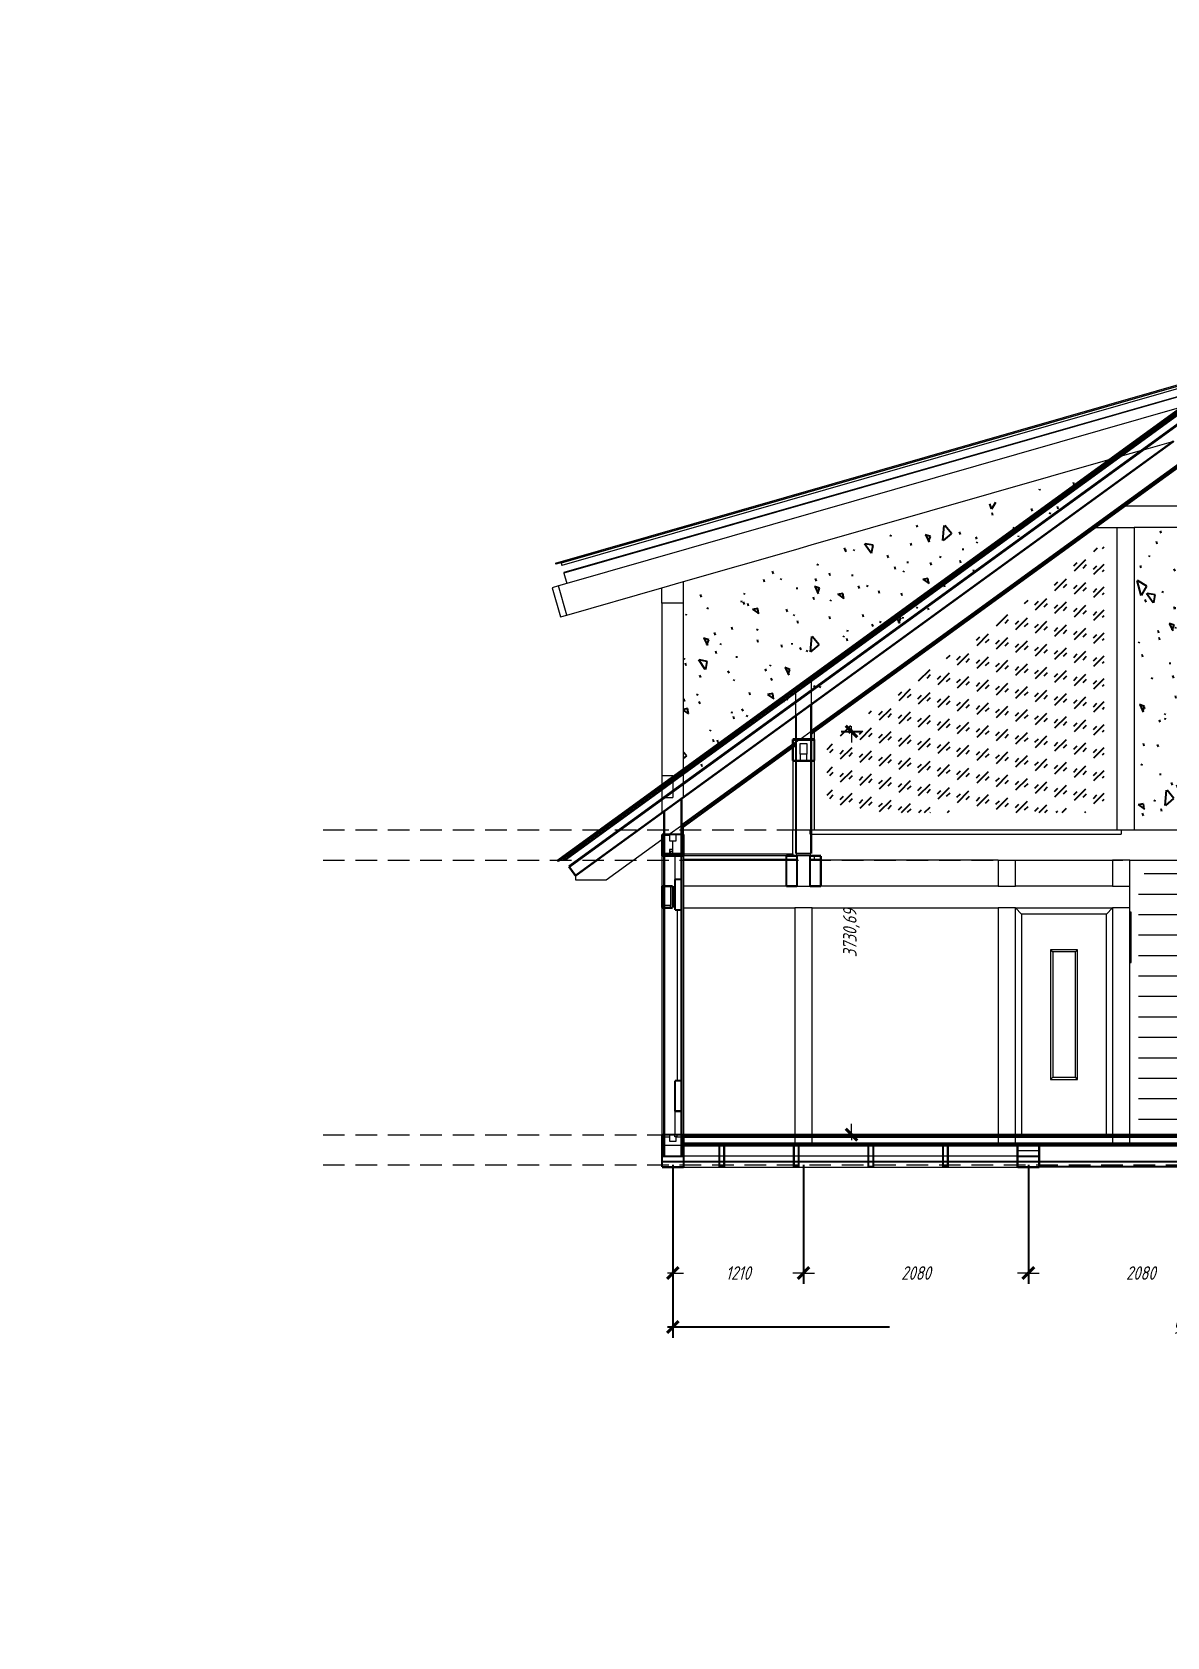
# Model space of a CAD drawing. Header units: millimetres. Extents: x 0 to 6720, y 0 to 297.
# Drawn here: x 4603.4 to 4813.4, y 0 to 297 of the extents above; entities that cross this region are included whole.
import ezdxf

# ---------------------------------------------------------------- set-up
doc = ezdxf.new("R2010")
doc.units = ezdxf.units.MM
for name, pattern in [('K5LT32768', [0]), ('K5LT_BASIC', [0]), ('K5LT_DASHED', [6, 4, -2]), ('K5LT_THIN', [0])]:
    doc.linetypes.add(name, pattern=pattern)
doc.layers.add('Системный слой', color=7, linetype='Continuous')
doc.styles.add('KDIMTEXTSTYLE', font='GOST_AU.SHX', dxfattribs={"width": 0.96, "oblique": 15, "height": 5})
doc.dimstyles.new('KDIMSTYLE (0.02)', dxfattribs={"dimtxt": 5, "dimasz": 1, "dimexe": 2, "dimexo": 0, "dimgap": 1, "dimtad": 1, "dimlfac": 50, "dimtxsty": 'KDIMTEXTSTYLE', "dimsah": 1, "dimcen": 0, "dimdle": 1, "dimadec": 0, "dimazin": 0, "dimtfac": 0.667, "dimtmove": 0, "dimatfit": 3, "dimfxl": 0, "dimtvp": 1, "dimtolj": 1, "dimtzin": 0, "dimarcsym": 0})

# ---------------------------------------------------------------- blocks, each defined once
blk = doc.blocks.new('U52')
at = {"layer": 'Системный слой', "color": 7, "linetype": 'K5LT_DASHED', "lineweight": 18}
for p, q in [((4657.25, 149.34), (4997.25, 149.34)), ((4657.25, 143.74), (4997.25, 143.74)), ((4657.25, 92.94), (4997.25, 92.94)), ((4657.25, 87.34), (4997.25, 87.34))]:
    blk.add_line(p, q, dxfattribs=at)
blk = doc.blocks.new('U61')
at = {"layer": 'Системный слой', "color": 7, "linetype": 'K5LT32768', "lineweight": 18}
for p, q in [((4700.26, 198.7), (4826.08, 234.78)), ((4701.28, 198.79), (4825.6, 234.44)), ((4825.37, 234.27), (4701.31, 198.69)), ((4824.42, 233.58), (4701.42, 198.31)), ((4821.11, 231.17), (4701.8, 196.96)), ((4820.87, 231), (4701.83, 196.86)), ((4816.14, 227.56), (4702.38, 194.94)), ((4809.08, 219.71), (4814.7, 221.32)), ((4747.58, 202.08), (4802.89, 217.94)), ((4802.89, 217.94), (4803.46, 218.1)), ((4803.46, 218.1), (4803.74, 218.18)), ((4803.74, 218.18), (4804.86, 218.5)), ((4804.86, 218.5), (4808.8, 219.63)), ((4808.8, 219.63), (4809.08, 219.71)), ((4805.01, 209.34), (4805.69, 209.34)), ((4805.69, 209.34), (4827.78, 209.34)), ((4800.19, 205.34), (4799.51, 205.34)), ((4800.19, 205.34), (4804.18, 205.34)), ((4804.18, 205.34), (4804.18, 149.34)), ((4804.18, 205.34), (4807.38, 205.34)), ((4807.38, 205.34), (4807.38, 149.34)), ((4827.78, 205.34), (4807.38, 205.34)), ((4744.78, 201.27), (4747.58, 202.08)), ((4723.98, 195.31), (4744.78, 201.27)), ((4700.26, 198.7), (4700.32, 198.51)), ((4701.28, 198.79), (4700.32, 198.51)), ((4701.28, 198.79), (4701.31, 198.69)), ((4701.31, 198.69), (4701.42, 198.31)), ((4701.8, 196.96), (4701.83, 196.86)), ((4701.83, 196.86), (4702.38, 194.94)), ((4700.84, 194.5), (4699.68, 194.17)), ((4699.68, 194.17), (4701.23, 188.79)), ((4702.38, 194.94), (4700.84, 194.5)), ((4702.38, 189.12), (4700.84, 194.5)), ((4702.38, 189.12), (4719.98, 194.16)), ((4719.98, 194.16), (4723.98, 195.31)), ((4719.98, 191.34), (4719.98, 194.16)), ((4723.98, 191.34), (4723.98, 195.31)), ((4723.98, 191.34), (4719.98, 191.34)), ((4719.98, 191.34), (4719.98, 159.34)), ((4723.98, 160.6), (4723.98, 191.34)), ((4701.23, 188.79), (4702.38, 189.12)), ((4744.78, 175.47), (4744.78, 175.72)), ((4744.78, 175.35), (4744.78, 175.47)), ((4744.78, 174.85), (4744.78, 175.35)), ((4747.58, 177.75), (4747.58, 177.5)), ((4747.58, 177.5), (4747.58, 177.38)), ((4747.58, 177.38), (4747.58, 176.89)), ((4747.58, 176.89), (4747.58, 175.15)), ((4744.78, 173.12), (4744.78, 174.85)), ((4744.78, 173), (4744.78, 173.12)), ((4744.78, 170.52), (4744.78, 173)), ((4747.58, 175.15), (4747.58, 175.03)), ((4747.58, 175.03), (4747.58, 172.56)), ((4745.55, 166.14), (4747.58, 167.61)), ((4748.18, 168.05), (4748.18, 167.56)), ((4748.18, 166.14), (4748.18, 167.56)), ((4744.18, 165.94), (4744.78, 165.94)), ((4744.78, 165.94), (4745.28, 165.94)), ((4744.98, 165.73), (4744.78, 165.58)), ((4745.28, 165.94), (4744.98, 165.73)), ((4745.28, 165.94), (4747.58, 165.94)), ((4745.58, 165.34), (4746.78, 165.34)), ((4745.58, 163.34), (4745.58, 165.34)), ((4746.78, 165.34), (4746.78, 163.34)), ((4747.58, 165.94), (4748.18, 165.94)), ((4723.98, 160.36), (4723.98, 160.6)), ((4744.18, 162.14), (4744.18, 149.34)), ((4746.78, 163.34), (4745.58, 163.34)), ((4745.58, 163.34), (4745.58, 162.14)), ((4746.78, 162.14), (4746.78, 163.34)), ((4748.18, 149.34), (4748.18, 162.14)), ((4721.98, 159.34), (4719.98, 159.34)), ((4719.98, 159.34), (4719.98, 157.7)), ((4719.98, 157.7), (4719.98, 157.45)), ((4719.98, 157.45), (4719.98, 157.33)), ((4721.98, 159.34), (4721.98, 159.15)), ((4721.98, 159.15), (4721.98, 158.9)), ((4721.98, 158.9), (4721.98, 158.78)), ((4721.98, 158.78), (4721.98, 158.29)), ((4721.98, 158.29), (4721.98, 156.56)), ((4723.98, 160.23), (4723.98, 160.36)), ((4723.98, 159.74), (4723.98, 160.23)), ((4723.98, 158.01), (4723.98, 159.74)), ((4723.98, 157.88), (4723.98, 158.01)), ((4723.98, 155.41), (4723.98, 157.88)), ((4719.98, 157.33), (4719.98, 156.83)), ((4719.98, 156.83), (4719.98, 155.34)), ((4719.98, 155.34), (4720.31, 155.34)), ((4719.98, 155.34), (4719.98, 155.1)), ((4719.98, 155.1), (4719.98, 154.98)), ((4719.98, 154.98), (4719.98, 152.51)), ((4720.31, 155.34), (4720.48, 155.34)), ((4720.48, 155.34), (4721.98, 155.34)), ((4721.98, 156.56), (4721.98, 156.43)), ((4721.98, 156.43), (4721.98, 155.34)), ((4721.33, 148.54), (4723.58, 150.18)), ((4721.38, 148.54), (4721.38, 148.34)), ((4722.58, 147.34), (4722.58, 148.54)), ((4723.98, 149.97), (4723.98, 150.47)), ((4723.98, 148.54), (4723.98, 149.97)), ((4744.18, 149.34), (4744.78, 149.34)), ((4744.18, 144.94), (4744.18, 149.34)), ((4744.78, 149.34), (4747.38, 149.34)), ((4747.38, 148.54), (4747.38, 149.34)), ((4747.38, 149.34), (4747.58, 149.34)), ((4747.58, 148.54), (4747.38, 148.54)), ((4747.58, 149.34), (4748.18, 149.34)), ((4747.58, 148.54), (4804.98, 148.54)), ((4748.18, 149.34), (4804.18, 149.34)), ((4804.18, 149.34), (4804.98, 149.34)), ((4804.98, 149.34), (4804.98, 148.54)), ((4804.98, 149.34), (4807.38, 149.34)), ((4807.38, 149.34), (4827.78, 149.34)), ((4709.68, 140.08), (4719.98, 147.56)), ((4719.98, 148.34), (4720.38, 148.34)), ((4721.38, 148.34), (4720.38, 148.34)), ((4721.38, 148.34), (4721.38, 147.34)), ((4721.38, 147.34), (4721.98, 147.34)), ((4721.98, 145.74), (4721.38, 145.74)), ((4721.38, 145.74), (4721.38, 144.94)), ((4721.98, 147.34), (4722.58, 147.34)), ((4721.98, 145.74), (4721.98, 147.34)), ((4721.98, 145.34), (4721.98, 145.74)), ((4701.63, 144.12), (4700.82, 143.53)), ((4720.38, 144.94), (4719.98, 144.94)), ((4719.98, 144.54), (4719.98, 138.94)), ((4721.98, 145.34), (4721.58, 145.34)), ((4721.58, 145.34), (4721.58, 144.94)), ((4721.98, 144.94), (4721.98, 145.34)), ((4721.98, 144.54), (4721.98, 144.94)), ((4722.38, 144.94), (4722.38, 144.54)), ((4722.38, 144.54), (4722.38, 140.2)), ((4722.78, 144.54), (4722.78, 144.94)), ((4723.98, 144.94), (4723.58, 144.94)), ((4723.98, 144.94), (4744.18, 144.94)), ((4742.98, 144.54), (4723.98, 144.54)), ((4723.98, 144.54), (4723.98, 143.94)), ((4723.98, 143.94), (4742.98, 143.94)), ((4723.98, 143.94), (4723.98, 143.74)), ((4723.98, 143.74), (4742.98, 143.74)), ((4723.98, 143.74), (4723.98, 138.94)), ((4742.98, 143.94), (4744.98, 143.94)), ((4742.98, 143.74), (4744.98, 143.74)), ((4744.18, 144.94), (4744.18, 144.54)), ((4747.38, 144.54), (4744.98, 144.54)), ((4747.38, 143.94), (4748.18, 143.94)), ((4747.38, 143.74), (4748.18, 143.74)), ((4748.18, 143.94), (4748.18, 144.54)), ((4748.18, 143.94), (4749.38, 143.94)), ((4748.18, 143.74), (4748.18, 143.94)), ((4748.18, 143.74), (4749.38, 143.74)), ((4782.18, 143.74), (4749.38, 143.74)), ((4782.18, 143.74), (4782.18, 138.94)), ((4782.18, 143.74), (4785.38, 143.74)), ((4785.38, 138.94), (4785.38, 143.74)), ((4785.38, 143.74), (4803.38, 143.74)), ((4803.38, 143.74), (4803.38, 138.94)), ((4806.58, 143.74), (4803.38, 143.74)), ((4806.58, 138.94), (4806.58, 143.74)), ((4806.58, 143.74), (4826.18, 143.74)), ((4703.98, 140.88), (4703.98, 140.08)), ((4703.98, 140.08), (4709.68, 140.08)), ((4809.18, 141.27), (4826.98, 141.27)), ((4721.58, 138.94), (4721.58, 135.34)), ((4742.98, 138.94), (4723.98, 138.94)), ((4723.98, 138.94), (4723.98, 134.94)), ((4744.98, 138.94), (4747.38, 138.94)), ((4782.18, 138.94), (4749.38, 138.94)), ((4782.18, 138.94), (4785.38, 138.94)), ((4803.38, 138.94), (4785.38, 138.94)), ((4803.38, 138.94), (4806.58, 138.94)), ((4806.58, 134.94), (4806.58, 138.94)), ((4808.18, 137.48), (4826.98, 137.48)), ((4720.38, 135.34), (4719.98, 135.34)), ((4719.98, 134.94), (4719.98, 92.94)), ((4721.58, 135.34), (4720.38, 135.34)), ((4721.58, 134.94), (4721.58, 135.34)), ((4722.78, 134.54), (4722.78, 102.94)), ((4723.98, 134.94), (4744.58, 134.94)), ((4723.98, 134.94), (4723.98, 92.94)), ((4747.78, 134.94), (4744.58, 134.94)), ((4744.58, 134.94), (4744.58, 92.94)), ((4747.78, 92.94), (4747.78, 134.94)), ((4747.78, 134.94), (4782.18, 134.94)), ((4785.38, 134.94), (4782.18, 134.94)), ((4782.18, 134.94), (4782.18, 92.94)), ((4785.38, 92.94), (4785.38, 134.94)), ((4786.54, 133.78), (4785.38, 134.94)), ((4785.38, 134.94), (4803.38, 134.94)), ((4802.22, 133.78), (4786.54, 133.78)), ((4786.54, 133.78), (4786.54, 92.94)), ((4802.22, 133.78), (4803.38, 134.94)), ((4802.22, 92.94), (4802.22, 133.78)), ((4803.38, 134.94), (4803.38, 92.94)), ((4806.58, 134.94), (4803.38, 134.94)), ((4806.58, 134.14), (4806.58, 134.94)), ((4806.58, 133.94), (4806.78, 134.14)), ((4806.78, 134.14), (4806.58, 134.14)), ((4806.58, 133.94), (4806.58, 134.14)), ((4806.58, 125), (4806.58, 133.94)), ((4806.78, 124.8), (4806.78, 134.14)), ((4808.18, 133.7), (4826.98, 133.7)), ((4808.18, 129.91), (4826.98, 129.91)), ((4796.88, 127.16), (4791.88, 127.16)), ((4791.88, 127.16), (4791.88, 103.16)), ((4791.88, 127.16), (4792.28, 126.76)), ((4792.28, 126.76), (4792.28, 103.56)), ((4796.48, 126.76), (4792.28, 126.76)), ((4796.88, 127.16), (4796.48, 126.76)), ((4796.48, 103.56), (4796.48, 126.76)), ((4796.88, 103.16), (4796.88, 127.16)), ((4806.58, 125), (4806.78, 124.8)), ((4806.58, 124.8), (4806.58, 125)), ((4806.58, 124.8), (4806.78, 124.8)), ((4806.58, 124.54), (4806.58, 124.8)), ((4808.18, 126.12), (4826.98, 126.12)), ((4806.58, 123.54), (4806.58, 124.54)), ((4806.58, 119.54), (4806.58, 123.54)), ((4808.18, 122.34), (4826.98, 122.34)), ((4806.58, 92.94), (4806.58, 119.54)), ((4808.18, 118.55), (4826.98, 118.55)), ((4808.18, 114.76), (4826.98, 114.76)), ((4808.18, 110.98), (4826.98, 110.98)), ((4808.18, 107.19), (4826.98, 107.19)), ((4791.88, 103.16), (4792.28, 103.56)), ((4791.88, 103.16), (4796.88, 103.16)), ((4792.28, 103.56), (4796.48, 103.56)), ((4796.88, 103.16), (4796.48, 103.56)), ((4808.18, 103.4), (4826.98, 103.4)), ((4808.18, 99.62), (4826.98, 99.62)), ((4722.38, 97.29), (4722.38, 92.94)), ((4808.18, 95.83), (4826.58, 95.83)), ((4719.98, 92.54), (4720.38, 92.54)), ((4720.38, 92.54), (4721.38, 92.54)), ((4721.38, 92.94), (4721.38, 92.54)), ((4721.38, 92.54), (4721.38, 91.74)), ((4722.38, 92.54), (4722.38, 92.94)), ((4722.58, 92.54), (4722.38, 92.54)), ((4722.58, 91.74), (4722.58, 92.54)), ((4722.58, 92.54), (4722.78, 92.54)), ((4722.78, 92.54), (4722.78, 92.94)), ((4722.78, 92.54), (4723.58, 92.54)), ((4723.98, 92.54), (4723.58, 92.54)), ((4744.58, 92.94), (4744.58, 92.74)), ((4744.58, 92.74), (4744.58, 92.54)), ((4744.58, 92.54), (4744.58, 91.34)), ((4747.78, 92.74), (4747.78, 92.94)), ((4747.78, 92.54), (4747.78, 92.74)), ((4747.78, 91.34), (4747.78, 92.54)), ((4782.18, 92.94), (4782.18, 92.74)), ((4782.18, 92.74), (4782.18, 92.54)), ((4782.18, 92.54), (4782.18, 91.34)), ((4785.38, 92.74), (4785.38, 92.94)), ((4785.38, 92.54), (4785.38, 92.74)), ((4785.38, 91.34), (4785.38, 92.54)), ((4803.38, 92.94), (4803.38, 92.74)), ((4803.38, 92.74), (4803.38, 92.54)), ((4803.38, 92.54), (4803.38, 91.34)), ((4806.58, 92.74), (4806.58, 92.94)), ((4806.58, 92.54), (4806.58, 92.74)), ((4806.58, 91.34), (4806.58, 92.54)), ((4720.38, 90.94), (4719.98, 90.94)), ((4723.58, 90.94), (4720.38, 90.94)), ((4721.38, 91.74), (4722.58, 91.74)), ((4723.58, 90.94), (4723.98, 90.94)), ((4744.58, 91.34), (4744.58, 90.94)), ((4747.78, 90.94), (4747.78, 91.34)), ((4782.18, 91.34), (4782.18, 90.94)), ((4785.38, 90.94), (4785.38, 91.34)), ((4789.78, 89.94), (4785.78, 89.94)), ((4803.38, 91.34), (4803.38, 90.94)), ((4806.58, 90.94), (4806.58, 91.34)), ((4730.58, 88.94), (4723.98, 88.94)), ((4723.98, 86.94), (4785.78, 86.94)), ((4731.48, 88.94), (4730.58, 88.94)), ((4744.38, 88.94), (4731.48, 88.94)), ((4745.28, 88.94), (4744.38, 88.94)), ((4758.18, 88.94), (4745.28, 88.94)), ((4759.08, 88.94), (4758.18, 88.94)), ((4771.98, 88.94), (4759.08, 88.94)), ((4772.88, 88.94), (4771.98, 88.94)), ((4785.78, 88.94), (4772.88, 88.94)), ((4789.78, 87.14), (4827.38, 87.14)), ((4827.38, 86.94), (4789.78, 86.94))]:
    blk.add_line(p, q, dxfattribs=at)
at = {"layer": 'Системный слой', "color": 5, "linetype": 'K5LT_BASIC', "const_width": 0.4}
for points in [[(4808.8, 219.63), (4822.04, 229.26)], [(4809.08, 219.71), (4822.32, 229.34)], [(4802.89, 217.94), (4816.14, 227.56)], [(4803.46, 218.1), (4816.7, 227.72)], [(4803.74, 218.18), (4816.98, 227.8)], [(4818.11, 228.13), (4804.86, 218.5)], [(4805.01, 209.34), (4827.38, 225.59)], [(4805.69, 209.34), (4827.38, 225.1)], [(4747.58, 172.56), (4814.7, 221.32)], [(4809.08, 219.71), (4747.58, 175.03)], [(4747.58, 175.15), (4808.8, 219.63)], [(4804.86, 218.5), (4747.58, 176.89)], [(4803.74, 218.18), (4747.58, 177.38)], [(4803.46, 218.1), (4747.58, 177.5)], [(4747.58, 177.75), (4802.89, 217.94)], [(4799.51, 205.34), (4805.01, 209.34)], [(4805.69, 209.34), (4800.19, 205.34)], [(4748.18, 167.56), (4800.19, 205.34)], [(4748.18, 168.05), (4799.51, 205.34)], [(4723.98, 160.6), (4744.78, 175.72)], [(4744.78, 175.47), (4723.98, 160.36)], [(4744.78, 175.35), (4723.98, 160.23)], [(4744.78, 175.72), (4747.58, 177.75)], [(4747.58, 177.5), (4744.78, 175.47)], [(4747.58, 177.38), (4744.78, 175.35)], [(4747.58, 176.89), (4744.78, 174.85)], [(4744.78, 173.12), (4747.58, 175.15)], [(4747.58, 175.03), (4744.78, 173)], [(4744.78, 174.85), (4723.98, 159.74)], [(4723.98, 158.01), (4744.78, 173.12)], [(4744.78, 173), (4723.98, 157.88)], [(4744.78, 170.52), (4747.58, 172.56)], [(4747.58, 172.56), (4747.58, 167.61)], [(4744.78, 170.52), (4723.98, 155.41)], [(4744.78, 166.14), (4744.78, 170.52)], [(4744.18, 166.14), (4744.18, 165.94)], [(4744.18, 166.14), (4744.78, 166.14)], [(4744.78, 166.14), (4745.55, 166.14)], [(4744.78, 165.94), (4744.78, 166.14)], [(4747.58, 166.14), (4745.55, 166.14)], [(4747.58, 167.61), (4748.18, 168.05)], [(4747.58, 167.12), (4747.58, 167.61)], [(4748.18, 167.56), (4747.58, 167.12)], [(4747.58, 167.12), (4747.58, 166.14)], [(4748.18, 166.14), (4747.58, 166.14)], [(4747.58, 166.14), (4747.58, 165.94)], [(4748.18, 165.94), (4748.18, 166.14)], [(4723.98, 150.47), (4744.18, 165.14)], [(4723.98, 149.97), (4744.18, 164.65)], [(4744.18, 165.14), (4744.18, 165.94)], [(4744.78, 165.58), (4744.18, 165.14)], [(4744.18, 164.65), (4744.18, 165.14)], [(4744.18, 164.65), (4744.78, 165.09)], [(4744.18, 162.14), (4744.18, 164.65)], [(4744.78, 165.58), (4744.78, 165.94)], [(4744.78, 165.58), (4744.78, 165.09)], [(4744.78, 165.09), (4744.78, 162.14)], [(4747.58, 162.14), (4747.58, 165.94)], [(4748.18, 165.94), (4748.18, 162.14)], [(4721.98, 159.15), (4723.98, 160.6)], [(4721.98, 158.9), (4723.98, 160.36)], [(4721.98, 158.78), (4723.98, 160.23)], [(4744.78, 162.14), (4744.18, 162.14)], [(4744.98, 162.14), (4744.78, 162.14)], [(4744.78, 149.34), (4744.78, 162.14)], [(4745.58, 162.14), (4744.98, 162.14)], [(4746.78, 162.14), (4745.58, 162.14)], [(4747.58, 162.14), (4746.78, 162.14)], [(4748.18, 162.14), (4747.58, 162.14)], [(4747.58, 162.14), (4747.58, 149.34)], [(4700.7, 143.69), (4719.98, 157.7)], [(4701.63, 144.12), (4719.98, 157.45)], [(4719.98, 157.33), (4701.69, 144.04)], [(4719.98, 157.7), (4721.98, 159.15)], [(4719.98, 157.45), (4721.98, 158.9)], [(4721.98, 158.78), (4719.98, 157.33)], [(4719.98, 156.83), (4721.98, 158.29)], [(4723.98, 159.74), (4721.98, 158.29)], [(4721.98, 156.56), (4723.98, 158.01)], [(4721.98, 156.43), (4723.98, 157.88)], [(4719.98, 156.83), (4701.92, 143.71)], [(4702.75, 142.58), (4719.98, 155.1)], [(4719.98, 154.98), (4702.8, 142.5)], [(4719.98, 154.98), (4720.48, 155.34)], [(4719.98, 155.1), (4720.31, 155.34)], [(4720.31, 155.34), (4721.98, 156.56)], [(4720.38, 152.8), (4723.58, 155.12)], [(4720.48, 155.34), (4721.98, 156.43)], [(4723.98, 155.41), (4723.58, 155.12)], [(4723.58, 155.12), (4723.58, 150.18)], [(4719.98, 152.51), (4703.98, 140.88)], [(4719.98, 152.51), (4720.38, 152.8)], [(4720.38, 148.54), (4720.38, 152.8)], [(4719.98, 148.34), (4719.98, 148.54)], [(4719.98, 148.54), (4720.38, 148.54)], [(4719.98, 148.34), (4719.98, 147.56)], [(4720.38, 148.54), (4721.33, 148.54)], [(4720.38, 148.34), (4720.38, 148.54)], [(4720.38, 144.94), (4720.38, 148.34)], [(4721.33, 148.54), (4721.38, 148.54)], [(4721.38, 148.54), (4722.58, 148.54)], [(4722.58, 148.54), (4723.58, 148.54)], [(4723.58, 150.18), (4723.98, 150.47)], [(4723.58, 149.68), (4723.58, 150.18)], [(4723.98, 149.97), (4723.58, 149.68)], [(4723.58, 149.68), (4723.58, 148.54)], [(4723.58, 144.94), (4723.58, 148.54)], [(4723.58, 148.54), (4723.98, 148.54)], [(4723.98, 148.54), (4723.98, 144.94)], [(4744.78, 144.94), (4744.78, 149.34)], [(4747.58, 148.54), (4747.58, 149.34)], [(4747.58, 148.54), (4747.58, 144.94)], [(4719.98, 147.56), (4719.98, 144.94)], [(4700.82, 143.53), (4700.7, 143.69)], [(4701.69, 144.04), (4701.63, 144.12)], [(4701.92, 143.71), (4701.69, 144.04)], [(4702.8, 142.5), (4702.75, 142.58)], [(4703.98, 140.88), (4702.8, 142.5)], [(4719.98, 144.54), (4719.98, 144.94)], [(4720.38, 144.54), (4719.98, 144.54)], [(4721.38, 144.94), (4720.38, 144.94)], [(4720.38, 144.54), (4720.38, 144.94)], [(4720.38, 144.54), (4721.98, 144.54)], [(4720.38, 138.94), (4720.38, 144.54)], [(4721.58, 144.94), (4721.38, 144.94)], [(4721.98, 144.94), (4721.58, 144.94)], [(4721.98, 144.94), (4722.38, 144.94)], [(4721.98, 144.54), (4722.38, 144.54)], [(4722.78, 144.94), (4722.38, 144.94)], [(4722.78, 144.54), (4722.38, 144.54)], [(4722.78, 144.94), (4723.58, 144.94)], [(4723.58, 144.54), (4722.78, 144.54)], [(4723.58, 144.94), (4723.58, 144.54)], [(4723.58, 140.2), (4723.58, 144.54)], [(4723.58, 144.54), (4723.98, 144.54)], [(4723.98, 144.54), (4723.98, 144.94)], [(4742.98, 144.54), (4744.18, 144.54)], [(4742.98, 143.94), (4742.98, 144.54)], [(4742.98, 143.74), (4742.98, 143.94)], [(4742.98, 138.94), (4742.98, 143.74)], [(4744.18, 144.54), (4744.98, 144.54)], [(4747.58, 144.94), (4744.78, 144.94)], [(4744.98, 144.54), (4744.98, 143.94)], [(4744.98, 143.94), (4744.98, 143.74)], [(4744.98, 143.74), (4744.98, 138.94)], [(4747.38, 144.54), (4748.18, 144.54)], [(4747.38, 143.94), (4747.38, 144.54)], [(4747.38, 143.74), (4747.38, 143.94)], [(4747.38, 138.94), (4747.38, 143.74)], [(4748.18, 144.54), (4749.38, 144.54)], [(4749.38, 144.54), (4749.38, 143.94)], [(4749.38, 143.74), (4749.38, 143.94)], [(4749.38, 143.74), (4749.38, 138.94)], [(4722.38, 140.2), (4723.58, 140.2)], [(4722.38, 134.54), (4722.38, 140.2)], [(4723.58, 140.2), (4723.58, 134.54)], [(4719.98, 135.34), (4719.98, 138.94)], [(4719.98, 138.94), (4720.38, 138.94)], [(4720.38, 138.94), (4721.58, 138.94)], [(4720.38, 135.34), (4720.38, 138.94)], [(4721.58, 138.94), (4721.98, 138.94)], [(4721.98, 138.94), (4721.98, 134.94)], [(4744.98, 138.94), (4742.98, 138.94)], [(4749.38, 138.94), (4747.38, 138.94)], [(4719.98, 135.34), (4719.98, 134.94)], [(4720.38, 134.94), (4719.98, 134.94)], [(4720.38, 134.94), (4720.38, 135.34)], [(4721.58, 134.94), (4720.38, 134.94)], [(4720.38, 92.94), (4720.38, 134.94)], [(4721.98, 134.94), (4721.58, 134.94)], [(4722.78, 134.54), (4722.38, 134.54)], [(4723.58, 134.54), (4722.78, 134.54)], [(4723.58, 134.54), (4723.58, 102.94)], [(4722.38, 97.29), (4722.38, 102.94)], [(4722.38, 102.94), (4722.78, 102.94)], [(4722.78, 102.94), (4723.58, 102.94)], [(4723.58, 102.94), (4723.58, 97.29)], [(4723.58, 97.29), (4722.38, 97.29)], [(4723.58, 92.94), (4723.58, 97.29)], [(4719.98, 92.54), (4719.98, 92.94)], [(4719.98, 92.94), (4720.38, 92.94)], [(4719.98, 92.54), (4719.98, 90.94)], [(4720.38, 92.94), (4721.38, 92.94)], [(4720.38, 92.54), (4720.38, 92.94)], [(4720.38, 92.54), (4720.38, 90.94)], [(4721.38, 92.94), (4722.38, 92.94)], [(4722.38, 92.94), (4722.78, 92.94)], [(4722.78, 92.94), (4723.58, 92.94)], [(4723.58, 92.94), (4723.98, 92.94)], [(4723.58, 92.94), (4723.58, 92.54)], [(4723.58, 92.54), (4723.58, 90.94)], [(4723.98, 92.74), (4723.98, 92.94)], [(4744.58, 92.94), (4723.98, 92.94)], [(4723.98, 92.54), (4723.98, 92.74)], [(4723.98, 92.74), (4744.58, 92.74)], [(4723.98, 91.34), (4723.98, 92.54)], [(4723.98, 92.54), (4744.58, 92.54)], [(4744.58, 92.94), (4747.78, 92.94)], [(4747.78, 92.74), (4744.58, 92.74)], [(4747.78, 92.54), (4744.58, 92.54)], [(4782.18, 92.94), (4747.78, 92.94)], [(4747.78, 92.74), (4782.18, 92.74)], [(4747.78, 92.54), (4782.18, 92.54)], [(4782.18, 92.94), (4785.38, 92.94)], [(4785.38, 92.74), (4782.18, 92.74)], [(4785.38, 92.54), (4782.18, 92.54)], [(4786.54, 92.94), (4785.38, 92.94)], [(4785.38, 92.74), (4803.38, 92.74)], [(4785.38, 92.54), (4803.38, 92.54)], [(4802.22, 92.94), (4786.54, 92.94)], [(4802.22, 92.94), (4803.38, 92.94)], [(4803.38, 92.94), (4806.58, 92.94)], [(4806.58, 92.74), (4803.38, 92.74)], [(4806.58, 92.54), (4803.38, 92.54)], [(4827.38, 92.94), (4806.58, 92.94)], [(4806.58, 92.74), (4827.78, 92.74)], [(4806.58, 92.54), (4827.78, 92.54)], [(4719.98, 88.94), (4719.98, 90.94)], [(4719.98, 87.94), (4719.98, 88.94)], [(4719.98, 88.94), (4720.38, 88.94)], [(4720.38, 88.94), (4720.38, 90.94)], [(4723.58, 88.94), (4720.38, 88.94)], [(4723.58, 90.94), (4723.58, 88.94)], [(4723.58, 88.94), (4723.98, 88.94)], [(4723.98, 90.94), (4723.98, 91.34)], [(4744.58, 91.34), (4723.98, 91.34)], [(4723.98, 90.94), (4723.98, 88.94)], [(4730.58, 90.94), (4723.98, 90.94)], [(4723.98, 88.94), (4723.98, 87.94)], [(4730.58, 90.94), (4731.48, 90.94)], [(4730.58, 88.94), (4730.58, 90.94)], [(4730.58, 87.94), (4730.58, 88.94)], [(4731.48, 90.94), (4731.48, 88.94)], [(4744.38, 90.94), (4731.48, 90.94)], [(4731.48, 88.94), (4731.48, 87.94)], [(4744.38, 90.94), (4744.58, 90.94)], [(4744.38, 88.94), (4744.38, 90.94)], [(4744.38, 87.94), (4744.38, 88.94)], [(4747.78, 91.34), (4744.58, 91.34)], [(4744.58, 90.94), (4745.28, 90.94)], [(4745.28, 90.94), (4745.28, 88.94)], [(4747.78, 90.94), (4745.28, 90.94)], [(4745.28, 88.94), (4745.28, 87.94)], [(4782.18, 91.34), (4747.78, 91.34)], [(4758.18, 90.94), (4747.78, 90.94)], [(4758.18, 90.94), (4759.08, 90.94)], [(4758.18, 88.94), (4758.18, 90.94)], [(4758.18, 87.94), (4758.18, 88.94)], [(4759.08, 90.94), (4759.08, 88.94)], [(4771.98, 90.94), (4759.08, 90.94)], [(4759.08, 88.94), (4759.08, 87.94)], [(4771.98, 90.94), (4772.88, 90.94)], [(4771.98, 88.94), (4771.98, 90.94)], [(4771.98, 87.94), (4771.98, 88.94)], [(4772.88, 90.94), (4772.88, 88.94)], [(4782.18, 90.94), (4772.88, 90.94)], [(4772.88, 88.94), (4772.88, 87.94)], [(4785.38, 91.34), (4782.18, 91.34)], [(4785.38, 90.94), (4782.18, 90.94)], [(4803.38, 91.34), (4785.38, 91.34)], [(4785.78, 90.94), (4785.38, 90.94)], [(4785.78, 90.94), (4789.78, 90.94)], [(4785.78, 89.94), (4785.78, 90.94)], [(4785.78, 89.94), (4785.78, 88.94)], [(4785.78, 88.94), (4789.78, 88.94)], [(4785.78, 87.94), (4785.78, 88.94)], [(4789.78, 90.94), (4789.78, 89.94)], [(4803.38, 90.94), (4789.78, 90.94)], [(4789.78, 89.94), (4789.78, 88.94)], [(4789.78, 88.94), (4789.78, 87.94)], [(4806.58, 91.34), (4803.38, 91.34)], [(4803.38, 90.94), (4806.58, 90.94)], [(4806.58, 91.34), (4827.78, 91.34)], [(4806.58, 90.94), (4827.38, 90.94)], [(4719.98, 86.94), (4719.98, 87.94)], [(4719.98, 87.94), (4723.98, 87.94)], [(4723.98, 86.94), (4719.98, 86.94)], [(4723.98, 87.94), (4723.98, 86.94)], [(4730.58, 87.94), (4723.98, 87.94)], [(4730.58, 87.04), (4730.58, 87.94)], [(4731.48, 87.94), (4730.58, 87.94)], [(4731.48, 87.04), (4730.58, 87.04)], [(4731.48, 87.94), (4731.48, 87.04)], [(4744.38, 87.94), (4731.48, 87.94)], [(4744.38, 87.04), (4744.38, 87.94)], [(4745.28, 87.94), (4744.38, 87.94)], [(4745.28, 87.04), (4744.38, 87.04)], [(4745.28, 87.94), (4745.28, 87.04)], [(4758.18, 87.94), (4745.28, 87.94)], [(4758.18, 87.04), (4758.18, 87.94)], [(4759.08, 87.94), (4758.18, 87.94)], [(4759.08, 87.04), (4758.18, 87.04)], [(4759.08, 87.94), (4759.08, 87.04)], [(4771.98, 87.94), (4759.08, 87.94)], [(4771.98, 87.04), (4771.98, 87.94)], [(4772.88, 87.94), (4771.98, 87.94)], [(4772.88, 87.04), (4771.98, 87.04)], [(4772.88, 87.94), (4772.88, 87.04)], [(4785.78, 87.94), (4772.88, 87.94)], [(4785.78, 86.94), (4785.78, 87.94)], [(4785.78, 87.94), (4789.78, 87.94)], [(4789.78, 86.94), (4785.78, 86.94)], [(4789.78, 87.94), (4789.78, 87.14)], [(4827.38, 87.94), (4789.78, 87.94)], [(4789.78, 86.94), (4789.78, 87.14)]]:
    blk.add_lwpolyline(points, dxfattribs=at)
blk = doc.blocks.new('KDIMARROW_03')
at = {"layer": 'Системный слой', "color": 0, "linetype": 'K5LT_BASIC', "lineweight": 40}
blk.add_line((-1.06, -1.06), (1.06, 1.06), dxfattribs=at)
at = {"layer": 'Системный слой', "color": 0, "linetype": 'K5LT_THIN', "lineweight": 18}
for q in [(-1, 0), (2, 0)]:
    blk.add_line((0, 0), q, dxfattribs=at)

msp = doc.modelspace()

# ---------------------------------------------------------------- hatches: boundary and pattern name
at = {"layer": 'Системный слой'}
h = msp.add_hatch(dxfattribs=at)
h.set_pattern_fill('', angle=40, style=0, pattern_type=0)
h.set_pattern_definition([(40, (7.66, 6.428), (-20.5692, 24.51342), [2, -30]), (130, (9.193, 7.713), (-24.51342, -20.5692), [2, -30]), (85, (7.66, 6.428), (-20.56883, 24.51297), [2.828, -42.426]), (60, (9.193, 7.713), (-27.71281, 16), [2, -30]), (150, (10.192, 9.445), (-16, -27.71281), [2, -30]), (105, (9.193, 7.713), (-27.7123, 15.99971), [2.828, -42.426]), (80, (16.853, 14.141), (-26.0974, 4.60168), [1.5, -25]), (170, (17.114, 15.618), (-4.60168, -26.0974), [1.5, -25]), (125, (16.853, 14.141), (-26.09695, 4.601596), [2.121, -35.355]), (100, (-18.796, -15.771), (-15.756924, -2.77837), [1, -15]), (190, (-18.97, -14.787), (2.77837, -15.756924), [1, -15]), (145, (-18.796, -15.771), (-15.75733, -2.778442), [1.414, -21.213]), (70, (1.233, 14.088), (-15.03508, 5.47232), [1, -15]), (160, (1.575, 15.028), (-5.47232, -15.03508), [1, -15]), (115, (1.233, 14.088), (-15.03547, 5.472463), [1.414, -21.213]), (85, (0, 0), (-9.351857, 7.84492), [0.3, -10]), (65, (0, 0), (-2.4184476, 6.64463), [0.3, -10]), (105, (0, 0), (-6.1930747, 7.6580563), [0.5, -12]), (110, (0, 0), (-7.945929, 1.364629), [0.5, -7])])
h.paths.add_polyline_path([(4807.38, 205.74244), (4807.38, 150.54244), (4809.78, 150.54244), (4809.98, 150.54244), (4827.38, 150.54244), (4827.78, 150.54244), (4827.78, 205.74244)])
h.paths.add_polyline_path([(4808.02838, 209.74244), (4827.78, 209.74244), (4827.78, 220.84244), (4827.3801, 220.84244), (4827.3801, 223.6979)])
h.paths.add_polyline_path([(4850.73144, 209.74244), (4831.3801, 223.69772), (4831.3801, 220.84244), (4830.98, 220.84244), (4830.98, 209.74244)])
h.paths.add_polyline_path([(4723.98, 193.10102), (4723.98, 157.33709), (4807.46148, 217.54008)])
h = msp.add_hatch(dxfattribs=at)
h.set_pattern_fill('', angle=45, style=0, pattern_type=0)
h.set_pattern_definition([(45, (0, 0), (4e-16, 4.2426407), [3, -2.1]), (45, (1.591, 0.5303), (4e-16, 4.2426407), [0.9, -4.2]), (45, (-0.106, 0.9546), (4e-16, 4.2426407), [0.9, -4.2])])
h.paths.add_polyline_path([(4801.82, 152.56244), (4801.82, 202.45772), (4750.54, 165.47696), (4750.54, 152.56244)])
h.paths.add_polyline_path([(4908.22, 165.47696), (4856.94, 202.45772), (4856.94, 152.56244), (4908.22, 152.56244)])

# ---------------------------------------------------------------- block references
for name in ['U61', 'U52']:
    msp.add_blockref(name, (0, 0), dxfattribs=at)

# ---------------------------------------------------------------- dimensions: what is measured, and where the dimension line sits
at = {"layer": 'Системный слой', "color": 7}
msp.add_linear_dim(base=(4755.03191, 92.94244), p1=(4751.12065, 167.55629), p2=(4749.98, 92.94244), angle=90, location=(4755.03191, 130.24937), dimstyle='KDIMSTYLE (0.02)', override={"dimexo": 2, "dimpost": '\\H2.5;\\W0.965;\\Q15;<>', "dimblk1": 'KDIMARROW_03', "dimblk2": 'KDIMARROW_03', "dimse1": 0, "dimse2": 0, "dimclrt": 7, "dimtolj": 1}, dxfattribs=at).render()
for base, p1, p2, location in [((4721.98, 67.34244), (4746.18, 87.34244), (4721.98, 87.34244), (4734.08, 67.34244)), ((4721.98, 57.34244), (4912.58, 87.34244), (4721.98, 87.34244), (4817.28, 57.34244)), ((4746.18, 67.34244), (4787.78, 87.34244), (4746.18, 87.34244), (4766.98, 67.34244)), ((4787.78, 67.34244), (4829.38, 87.34244), (4787.78, 87.34244), (4808.58, 67.34244))]:
    msp.add_linear_dim(base=base, p1=p1, p2=p2, location=location, dimstyle='KDIMSTYLE (0.02)', override={"dimexo": 0, "dimpost": '\\H2.5;\\W0.965;\\Q15;<>', "dimblk1": 'KDIMARROW_03', "dimblk2": 'KDIMARROW_03', "dimse1": 0, "dimse2": 0, "dimclrt": 7, "dimtolj": 1}, dxfattribs=at).render()

doc.saveas('drawing.dxf')
